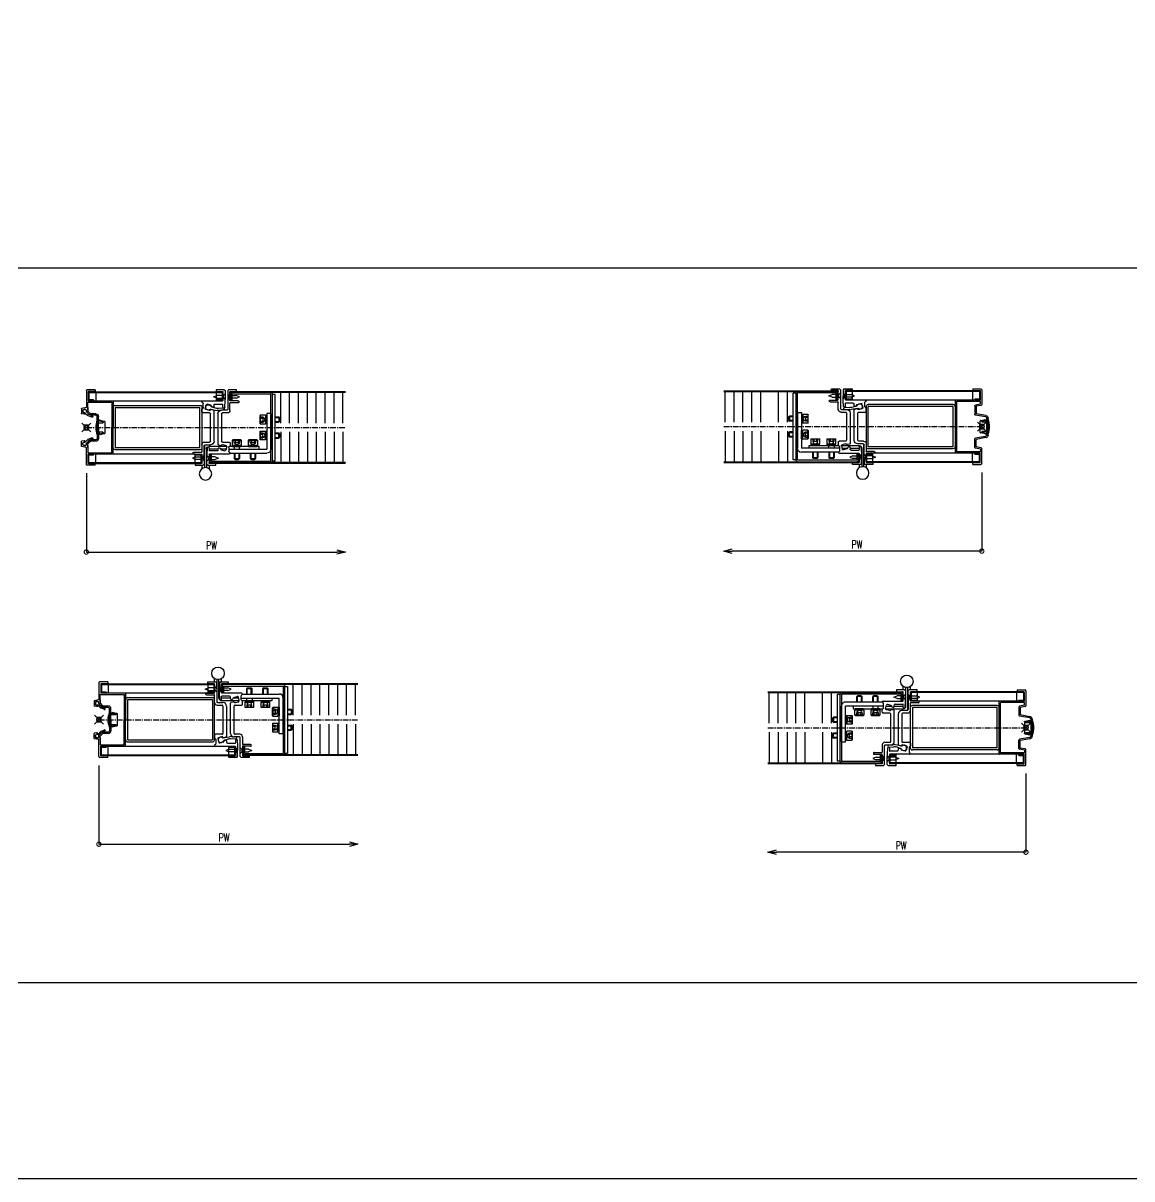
# Model space of a CAD drawing. Extents: x -275225 to 47266, y -41063 to 95295.
# Drawn here: x -224871 to -223624, y -28099 to -26800 of the extents above; entities that cross this region are included whole.
import ezdxf

# ---------------------------------------------------------------- set-up
doc = ezdxf.new("R2010")
doc.units = 0
doc.header["$LTSCALE"] = 0.2
doc.header["$PDMODE"] = 99
doc.header["$PDSIZE"] = 5
doc.linetypes.add('CENTER', pattern=[50.8, 31.75, -6.35, 6.35, -6.35])
for name, color, linetype in [('_P18_製品', 4, 'Continuous'), ('_P18_製品寸法', 9, 'Continuous'), ('_基準', 1, 'CENTER'), ('_製品寸法', 9, 'Continuous'), ('樹脂', 6, 'Continuous')]:
    doc.layers.add(name, color=color, linetype=linetype)
doc.layers.add('_ポイント', color=1, linetype='Continuous', plot=False)
doc.styles.add('OKAMURA', font='SIMPLEX.shx', dxfattribs={"width": 0.7, "bigfont": 'BIGFONT.shx'})
doc.dimstyles.new('OKAMURA-003', dxfattribs={"dimscale": 3, "dimtxt": 3, "dimasz": 1, "dimexe": 0, "dimexo": 3, "dimgap": 1, "dimtad": 1, "dimdec": 3, "dimdsep": 46, "dimtxsty": 'OKAMURA', "dimblk1": 'DOT', "dimblk2": 'DOT', "dimsah": 1, "dimcen": 0, "dimclrd": 9, "dimclre": 9, "dimclrt": 3, "dimadec": 0, "dimazin": 0, "dimtfac": 1, "dimtdec": 3, "dimtix": 1, "dimtmove": 2, "dimatfit": 3, "dimldrblk": 'NONE', "dimfxl": 0, "dimtolj": 1, "dimarcsym": 0})

# ---------------------------------------------------------------- blocks, each defined once
blk = doc.blocks.new('_DotSmall')
at = {"color": 0, "linetype": 'ByBlock', "const_width": 0.5}
blk.add_lwpolyline([(-0.0625, 0, 1), (0.0625, 0, 1)], format="xyb", close=True, dxfattribs=at)
blk = doc.blocks.new('_Open30')
at = {"color": 0, "linetype": 'ByBlock', "lineweight": -2}
for p, q in [((-1, 0.27), (0, 0)), ((0, 0), (-1, -0.27)), ((0, 0), (-1, 0))]:
    blk.add_line(p, q, dxfattribs=at)
blk = doc.blocks.new('*D284')
at = {"layer": '_製品寸法', "color": 9, "lineweight": -2, "transparency": 16777216}
for p, q in [((0, -51.5), (0, -140)), ((0, -140), (281.7, -140))]:
    blk.add_line(p, q, dxfattribs=at)
at = {"layer": 'Defpoints', "color": 0, "transparency": 16777216}
for p in [(0, -42.5), (291.3, -40.3), (291.3, -140)]:
    blk.add_point(p, dxfattribs=at)
at = {"layer": '_製品寸法', "color": 9, "lineweight": -2, "transparency": 16777216, "xscale": 9.600000000000001, "yscale": 9.600000000000001, "zscale": 9.600000000000001, "rotation": 180}
blk.add_blockref('_DotSmall', (0, -140), dxfattribs=at)
at = {"layer": '_製品寸法', "color": 9, "lineweight": -2, "transparency": 16777216, "xscale": 9.600000000000001, "yscale": 9.600000000000001, "zscale": 9.600000000000001}
blk.add_blockref('_Open30', (291.3, -140), dxfattribs=at)
at = {"layer": '_製品寸法', "color": 3, "transparency": 16777216, "insert": (140.8, -132.5), "char_height": 9, "attachment_point": 5, "style": 'OKAMURA'}
blk.add_mtext('\\A1;PW', dxfattribs=at)
blk = doc.blocks.new('_None')
blk = doc.blocks.new('樹脂')
at = {"layer": '_P18_製品', "color": 0, "linetype": 'ByBlock'}
for p, q in [((-8.7, -6.5), (-8.7, 6.5)), ((-8.2, 7), (-7, 7)), ((-7, 7), (-3.2, 8.1)), ((-7, 6.3), (-3.2, 7.4)), ((-7, 6.3), (-7, 7)), ((-7, 5.9), (-7, 6.3)), ((-6.5, 5.4), (0, 5.4)), ((-3.2, 8.1), (-3.2, 7.6)), ((-3.2, 7.6), (-2.4, 7.6)), ((-3.2, 7.6), (-3.2, 6.9)), ((-3.2, 6.9), (-2.4, 6.9)), ((-2.4, 7.6), (-2.4, 7.1)), ((-2.4, 7.1), (-0.5, 7.1)), ((-2.4, 6.4), (-2.4, 7.1)), ((-2.4, 6.4), (-0.5, 6.4)), ((-0.5, 7.1), (-0.5, 5.4)), ((0, -8.3), (0, 8.3)), ((-7, -7), (-8.2, -7)), ((-7, -5.9), (-7, -6.3)), ((-7, -6.3), (-7, -7)), ((-3.2, -7.4), (-7, -6.3)), ((-3.2, -8.1), (-7, -7)), ((0, -5.4), (-6.5, -5.4)), ((-3.2, -7.4), (-1.6, -7.4)), ((-3.2, -8.1), (-1.6, -8.1)), ((-1.6, -7.6), (-1.6, -6.9)), ((-1.6, -6.9), (-0.8, -6.9)), ((-1.6, -7.6), (-0.8, -7.6)), ((-1.6, -8.1), (-1.6, -7.6)), ((-0.8, -7.1), (-0.8, -6.4)), ((-0.8, -6.4), (-0.5, -6.4)), ((-0.8, -7.1), (-0.5, -7.1)), ((-0.8, -7.6), (-0.8, -7.1)), ((-0.5, -7.1), (-0.5, -5.4))]:
    blk.add_line(p, q, dxfattribs=at)
for centre, radius, start, end in [((-8.2, 6.5), 0.5, 90, 180), ((-6.5, 5.9), 0.5, 180, 270), ((-21, 0), 22.6, 338.3053, 21.6947), ((-8.2, -6.5), 0.5, 180, 270), ((-6.5, -5.9), 0.5, 90, 180)]:
    blk.add_arc(centre, radius, start, end, dxfattribs=at)
blk = doc.blocks.new('SS_BASE_WSE_END')
at = {"layer": '_P18_製品'}
for p, q in [((-291.3, 40.3), (-162.3, 40.3)), ((-291.3, 39.5), (-162.3, 39.5)), ((-169, 40.5), (-169, 42.5)), ((-169, 42.5), (-160, 42.5)), ((-161.8, 40.5), (-169, 40.5)), ((-162.3, 30.2), (-162.3, 39.5)), ((-161.5, 30.2), (-161.5, 40.2)), ((-161.5, 30.2), (-161.5, 39.5)), ((-159, 41.5), (-160, 42.5)), ((-159, 41.5), (-159, 34.8)), ((-155, 42.5), (-156, 41.5)), ((-156, 41.5), (-156, 34.8)), ((-155, 42.5), (-146, 42.5)), ((-153.5, 30.2), (-153.5, 40.2)), ((-153.5, 39.5), (-153.5, 31.1)), ((-146, 40.5), (-153.2, 40.5)), ((-2.8, 40.3), (-152.7, 40.3)), ((-2.8, 39.5), (-152.7, 39.5)), ((-152.7, 39.5), (-152.7, 31.1)), ((-146, 42.5), (-146, 40.5)), ((-146, 39.5), (-146, 29.9)), ((-10.5, 39.5), (-10.5, 29.9)), ((-10, 42.5), (-10, 40.5)), ((-10, 42.5), (-1, 42.5)), ((-10, 40.5), (-2, 40.5)), ((-2.8, 39.5), (-2.8, 31.1)), ((-2, 40.5), (-2, 29.9)), ((0, 41.5), (0, 22.4)), ((-212.2, -37.5), (-212.2, 37.5)), ((-209, 37.5), (-212.2, 37.5)), ((-209, 37.9), (-209, -37.9)), ((-207.4, -37.9), (-207.4, 37.9)), ((-163.9, 37.9), (-207.4, 37.9)), ((-170.6, 29.9), (-161.8, 29.9)), ((-170.6, 27.9), (-161.8, 27.9)), ((-163.9, 29.9), (-163.9, 37.9)), ((-162.3, 29.9), (-162.3, 37.9)), ((-162.3, 30.2), (-161.5, 30.2)), ((-161.5, 19.4), (-161.5, 27.6)), ((-159, 34.8), (-159.3, 34.5)), ((-159, 34.2), (-159.3, 34.5)), ((-159, 37.5), (-159, 31.5)), ((-159, 34.2), (-159, 20.4)), ((-156, 37.5), (-156, 31.5)), ((-156, 34.8), (-155.7, 34.5)), ((-156, 34.2), (-155.7, 34.5)), ((-156, 29.9), (-156, 34.2)), ((-155.6, 22.8), (-156, 29.9)), ((-153.6, 22.9), (-153.6, 26.1)), ((-144.6, 26.4), (-153.3, 26.4)), ((-131.1, 29.9), (-153.2, 29.9)), ((-152.7, 31.1), (-146.5, 31.1)), ((-146.5, 30.2), (-152.7, 30.2)), ((-146.5, 31.1), (-146.5, 30.2)), ((-2, 29.9), (-146, 29.9)), ((-140, 25), (-136, 26.1)), ((-131.5, 22.4), (-131.5, 26.9)), ((-30.1, 29.9), (-30.1, 0)), ((-28.6, 28.4), (-28.6, 0)), ((-1.5, 28.4), (-28.6, 28.4)), ((-8, 31.1), (-2.8, 31.1)), ((-8, 31.1), (-8, 30.3)), ((-8, 30.3), (-2.8, 30.3)), ((-1.5, 20.4), (-1.5, 28.4)), ((-207.4, -23.9), (-207.4, 16.1)), ((-207.4, 15.9), (-207.4, -24.4)), ((-207.4, 15.9), (-202.8, 15.9)), ((-202.8, 15.9), (-202.8, -24.4)), ((-158.5, 16.4), (-153.1, 16.4)), ((-158, 19.4), (-152.1, 19.4)), ((-154.4, 19.8), (-149.4, 19.1)), ((-154.2, 21.8), (-148.5, 21.4)), ((-152.1, 15.4), (-152.1, -15.4)), ((-148, 15.4), (-148, 0.3)), ((-139.9, 20.5), (-147, 19.1)), ((-141, 23.2), (-146, 21.6)), ((-143.6, 23.8), (-143.6, 25.4)), ((-143.6, 0.3), (-143.6, 18.6)), ((-142.8, 19.6), (-140.6, 20.2)), ((-142.3, 22.9), (-141.3, 23.1)), ((-139.9, 24), (-140.2, 23.7)), ((-139.5, -15.4), (-139.5, 15.4)), ((-138.5, 16.4), (-131, 16.4)), ((-138.3, 19.2), (-134.4, 20.3)), ((-133.7, 21.5), (-134.8, 25.4)), ((-130.5, 21.3), (-131, 21.5)), ((-130, 22.7), (-130, -22.7)), ((-130, 17.4), (-130, 20.4)), ((-32.5, 24.9), (-127.7, 24.9)), ((-127.7, -22.6), (-127.7, 22.6)), ((-32.5, 22.6), (-127.7, 22.6)), ((-32.5, 22.6), (-32.5, -22.6)), ((-10.6, 15.4), (-5.2, 15.4)), ((-10.6, 13.9), (-5.2, 13.9)), ((-6.8, 12.6), (-3, 14.7)), ((-6.3, 11.6), (-2.2, 13.3)), ((-1.5, 18.5), (-4.2, 15.8)), ((0, 17.8), (-3.1, 14.8)), ((-0.1, 17.7), (-2.3, 15.3)), ((-1.5, 22.4), (-1.5, 18.5)), ((1.3, 16.3), (-1.3, 13.9)), ((0, 22.4), (5.3, 21.4)), ((0, 19), (0, 17.8)), ((1.8, 20.5), (2.8, 20.4)), ((1.8, 16.4), (2.5, 16.4)), ((1.8, 14.9), (2.5, 14.9)), ((2.5, 14.9), (5.3, 15.3)), ((4, 18.9), (4, 17.9)), ((5.5, 21.1), (5.5, 15.6)), ((-148, 0.3), (-148.3, 0)), ((-143.6, 0.3), (-143.3, 0)), ((-30.1, -29.9), (-30.1, 0)), ((-28.6, -28.4), (-28.6, 0)), ((-13.6, 0), (-13.6, 12.4)), ((-13.6, 0), (-13.6, -12.4)), ((-12.1, 0), (-12.1, 12.4)), ((-12.1, 0), (-12.1, -12.4)), ((-148, -0.3), (-148.3, 0)), ((-148, -0.3), (-148, -18.6)), ((-143.6, -0.3), (-143.3, 0)), ((-143.6, -15.4), (-143.6, -0.3)), ((-6.8, -12.6), (-3, -14.7)), ((-6.3, -11.6), (-2.2, -13.3)), ((-160.1, -24.4), (-202.8, -24.4)), ((-194.3, -21.4), (-160.9, -21.4)), ((-194.3, -24.4), (-194.3, -21.4)), ((-160.1, -24.4), (-194.3, -24.4)), ((-161.6, -17.4), (-161.6, -20.4)), ((-161.1, -21.3), (-160.7, -21.5)), ((-153.1, -16.4), (-160.6, -16.4)), ((-160.1, -22.4), (-160.1, -26.9)), ((-157.9, -21.4), (-138, -21.4)), ((-157.9, -21.5), (-156.9, -25.4)), ((-153.3, -19.2), (-157.2, -20.3)), ((-157.1, -24.4), (-151, -24.4)), ((-151.6, -25), (-155.6, -26.1)), ((-148.7, -19.6), (-151, -20.2)), ((-149.3, -22.9), (-150.4, -23.1)), ((-148, -23.8), (-148, -25.4)), ((-148, -24.4), (-138, -24.4)), ((-133.5, -19.4), (-139.5, -19.4)), ((-133, -16.4), (-138.5, -16.4)), ((-138, -22.9), (-138, -26.1)), ((-136, -22.8), (-135.5, -29.9)), ((-135, -24.4), (-135, -45.1)), ((-133, -19.5), (-133, -45.1)), ((-132.5, -34.2), (-132.5, -20.4)), ((-130, -19.4), (-130, -27.6)), ((-32.5, -22.6), (-127.7, -22.6)), ((-32.5, -24.9), (-127.7, -24.9)), ((-10.6, -13.9), (-5.2, -13.9)), ((-10.6, -15.4), (-5.2, -15.4)), ((-1.5, -18.5), (-4.2, -15.8)), ((0, -17.8), (-3.1, -14.8)), ((-2.3, -15.3), (-0.1, -17.7)), ((-1.5, -22.4), (-1.5, -18.5)), ((-1.5, -20.4), (-1.5, -28.4)), ((1.3, -16.3), (-1.3, -13.9)), ((0, -19), (0, -17.8)), ((0, -22.4), (5.3, -21.4)), ((0, -41.5), (0, -22.4)), ((1.8, -14.9), (2.5, -14.9)), ((1.8, -16.4), (2.5, -16.4)), ((1.8, -20.5), (2.8, -20.4)), ((2.6, -14.9), (5.3, -15.3)), ((4, -18.9), (4, -17.9)), ((5.5, -21.1), (5.5, -15.6)), ((-209, -37.5), (-212.2, -37.5)), ((-140.4, -37.9), (-207.4, -37.9)), ((-161.6, -28.9), (-202.9, -28.9)), ((-160.5, -29.9), (-138.3, -29.9)), ((-147, -26.4), (-138.3, -26.4)), ((-140.4, -29.9), (-140.4, -37.9)), ((-138.8, -29.9), (-138.8, -37.9)), ((-138.8, -39.5), (-138.8, -30.3)), ((-138.8, -30.3), (-138, -30.3)), ((-138, -30.3), (-138, -39.5)), ((-138, -30.3), (-138, -40.2)), ((-135.5, -34.2), (-135.8, -34.5)), ((-135.5, -34.8), (-135.8, -34.5)), ((-135.5, -29.9), (-135.5, -34.2)), ((-135.5, -37.5), (-135.5, -31.5)), ((-135.5, -41.5), (-135.5, -34.8)), ((-132.5, -37.5), (-132.5, -31.5)), ((-132.5, -34.2), (-132.2, -34.5)), ((-132.5, -34.8), (-132.2, -34.5)), ((-132.5, -34.8), (-132.5, -41.5)), ((-130, -30.3), (-130, -40.2)), ((-130, -39.5), (-130, -31.1)), ((-120.9, -27.9), (-129.7, -27.9)), ((-120.9, -29.9), (-129.7, -29.9)), ((-123, -30.3), (-129.2, -30.3)), ((-129.2, -31.1), (-123, -31.1)), ((-129.2, -39.5), (-129.2, -31.1)), ((-123, -31.1), (-123, -30.3)), ((-122.5, -29.9), (-2, -29.9)), ((-122.5, -39.5), (-122.5, -29.9)), ((-1.5, -28.4), (-28.6, -28.4)), ((-10.5, -39.5), (-10.5, -29.9)), ((-8, -31.1), (-8, -30.3)), ((-8, -30.3), (-2.8, -30.3)), ((-8, -31.1), (-2.8, -31.1)), ((-2.8, -39.5), (-2.8, -31.1)), ((-2, -40.5), (-2, -29.9)), ((-291.3, -39.5), (-138.8, -39.5)), ((-291.3, -40.3), (-138.8, -40.3)), ((-145.5, -42.5), (-145.5, -40.5)), ((-145.5, -40.5), (-138.3, -40.5)), ((-136.5, -42.5), (-145.5, -42.5)), ((-138, -42.5), (-138, -46.3)), ((-136.5, -42.5), (-135.5, -41.5)), ((-132.5, -41.5), (-131.5, -42.5)), ((-122.5, -42.5), (-131.5, -42.5)), ((-130, -42.5), (-130, -46.3)), ((-129.7, -40.5), (-122.5, -40.5)), ((-2.8, -39.5), (-129.2, -39.5)), ((-2.8, -40.3), (-129.2, -40.3)), ((-122.5, -40.5), (-122.5, -42.5)), ((-10, -42.5), (-10, -40.5)), ((-10, -40.5), (-2, -40.5)), ((-10, -42.5), (-1, -42.5))]:
    blk.add_line(p, q, dxfattribs=at)
at = {"layer": '_P18_製品', "color": 6}
for p, q in [((-288.6, 5), (-288.6, 39.5)), ((-278.6, 5), (-278.6, 39.5)), ((-268.6, 5), (-268.6, 39.5)), ((-258.6, 5), (-258.6, 39.5)), ((-248.6, 5), (-248.6, 39.5)), ((-238.6, 5), (-238.6, 39.5)), ((-228.6, 5), (-228.6, 39.5)), ((-218.6, 5), (-218.6, 39.5)), ((-172.1, 34.5), (-168.4, 36)), ((-168.4, 33), (-172.1, 34.5)), ((-160.8, 36), (-168.4, 36)), ((-168.4, 33), (-160.8, 33)), ((-159, 37.5), (-160.8, 36)), ((-160.8, 33), (-160.8, 36)), ((-159, 31.5), (-160.8, 33)), ((-156, 37.5), (-154.2, 36)), ((-156, 31.5), (-154.2, 33)), ((-154.2, 36), (-146.6, 36)), ((-154.2, 33), (-154.2, 36)), ((-146.6, 33), (-154.2, 33)), ((-142.9, 34.5), (-146.6, 36)), ((-146.6, 33), (-142.9, 34.5)), ((-202.8, 13.6), (-201.3, 13.6)), ((-202.8, 13.6), (-202.8, 4.3)), ((-201.3, 13.9), (-201.3, 4)), ((-201.3, 13.9), (-195.6, 13.9)), ((-195.6, 13.9), (-195.6, 4)), ((-195.6, 13.9), (-195.3, 13.4)), ((-195.3, 4.5), (-195.3, 13.4)), ((-217.4, 10.9), (-216.4, 11.9)), ((-217.4, 10.9), (-217.4, 7)), ((-217.4, 7), (-216.4, 6)), ((-212.2, 11.1), (-217.2, 11.1)), ((-212.2, 6.8), (-217.2, 6.8)), ((-216.4, 11.9), (-216.4, 6)), ((-212.2, 11.9), (-216.4, 11.9)), ((-212.2, 6), (-216.4, 6)), ((-201.3, 9.2), (-202.8, 8.8)), ((-201.3, 8.8), (-202.8, 8.4)), ((-202.8, 4.3), (-201.3, 4.3)), ((-195.6, 4), (-201.3, 4)), ((-199.6, 11.4), (-201, 8.8)), ((-199.6, 6.5), (-201, 8.8)), ((-199.6, 11.4), (-198.3, 11.4)), ((-198.3, 6.5), (-199.6, 6.5)), ((-198.3, 11.8), (-198.3, 6.1)), ((-198.3, 11.8), (-195.3, 11.8)), ((-195.3, 10.4), (-198.3, 10.4)), ((-195.3, 7.3), (-198.3, 7.3)), ((-195.3, 6.1), (-198.3, 6.1)), ((-195.6, 4), (-195.3, 4.5)), ((-288.6, -5), (-288.6, -39.5)), ((-278.6, -5), (-278.6, -39.5)), ((-268.6, -5), (-268.6, -39.5)), ((-258.6, -5), (-258.6, -39.5)), ((-248.6, -5), (-248.6, -39.5)), ((-238.6, -5), (-238.6, -39.5)), ((-228.6, -5), (-228.6, -39.5)), ((-218.6, -5), (-218.6, -39.5)), ((-217.4, -7), (-216.4, -6)), ((-217.4, -10.9), (-217.4, -7)), ((-217.4, -10.9), (-216.4, -11.9)), ((-212.2, -6.8), (-217.2, -6.8)), ((-212.2, -11.1), (-217.2, -11.1)), ((-216.4, -11.9), (-216.4, -6)), ((-212.2, -6), (-216.4, -6)), ((-212.2, -11.9), (-216.4, -11.9)), ((-202.8, -13.6), (-202.8, -4.3)), ((-202.8, -4.3), (-201.3, -4.3)), ((-201.3, -8.8), (-202.8, -8.4)), ((-201.3, -9.3), (-202.8, -8.8)), ((-201.3, -13.9), (-201.3, -4)), ((-195.6, -4), (-201.3, -4)), ((-199.6, -6.5), (-201, -8.8)), ((-199.6, -11.4), (-201, -8.8)), ((-198.3, -6.5), (-199.6, -6.5)), ((-199.6, -11.4), (-198.3, -11.4)), ((-198.3, -11.8), (-198.3, -6.1)), ((-195.3, -6.1), (-198.3, -6.1)), ((-195.3, -7.5), (-198.3, -7.5)), ((-195.3, -10.4), (-198.3, -10.4)), ((-198.3, -11.8), (-195.3, -11.8)), ((-195.6, -13.9), (-195.6, -4)), ((-195.6, -4), (-195.3, -4.5)), ((-195.3, -4.5), (-195.3, -13.4)), ((-202.8, -13.6), (-201.3, -13.6)), ((-201.3, -13.9), (-195.6, -13.9)), ((-195.6, -13.9), (-195.3, -13.4)), ((-192.3, -14.2), (-191.8, -13.9)), ((-182.2, -14.2), (-192.3, -14.2)), ((-192.3, -14.2), (-192.3, -19.9)), ((-182.2, -19.9), (-192.3, -19.9)), ((-192, -21.4), (-192, -19.9)), ((-182.5, -21.4), (-192, -21.4)), ((-191.8, -13.9), (-182.7, -13.9)), ((-190.2, -13.9), (-190.2, -16.9)), ((-184.3, -16.9), (-190.2, -16.9)), ((-189.8, -16.9), (-189.8, -18.1)), ((-189.8, -18.1), (-187.3, -19.6)), ((-188.8, -13.9), (-188.8, -16.9)), ((-187.3, -19.9), (-187.7, -21.4)), ((-184.8, -18.1), (-187.3, -19.6)), ((-186.9, -19.9), (-187.3, -21.4)), ((-185.8, -13.9), (-185.8, -16.9)), ((-184.8, -18.1), (-184.8, -16.9)), ((-184.3, -16.9), (-184.3, -13.9)), ((-182.2, -14.2), (-182.7, -13.9)), ((-182.5, -21.4), (-182.5, -19.9)), ((-182.2, -19.9), (-182.2, -14.2)), ((-174.2, -14.2), (-173.7, -13.9)), ((-164.2, -14.2), (-174.2, -14.2)), ((-174.2, -14.2), (-174.2, -19.9)), ((-164.2, -19.9), (-174.2, -19.9)), ((-174, -21.4), (-174, -19.9)), ((-164.4, -21.4), (-174, -21.4)), ((-173.7, -13.9), (-164.7, -13.9)), ((-172.2, -24.4), (-172.2, -21.4)), ((-172.1, -13.9), (-172.1, -16.9)), ((-166.2, -16.9), (-172.1, -16.9)), ((-171.7, -16.9), (-171.7, -18.1)), ((-171.7, -18.1), (-169.2, -19.6)), ((-170.7, -13.9), (-170.7, -16.9)), ((-169.2, -19.9), (-169.6, -21.4)), ((-166.7, -18.1), (-169.2, -19.6)), ((-168.8, -19.9), (-169.2, -21.4)), ((-167.7, -13.9), (-167.7, -16.9)), ((-166.7, -18.1), (-166.7, -16.9)), ((-166.2, -16.9), (-166.2, -13.9)), ((-166.2, -21.4), (-166.2, -24.4)), ((-164.2, -14.2), (-164.7, -13.9)), ((-164.4, -21.4), (-164.4, -19.9)), ((-164.2, -19.9), (-164.2, -14.2)), ((-190.3, -28.9), (-190.3, -35)), ((-184.3, -35), (-190.3, -35)), ((-189.3, -36), (-190.3, -35)), ((-189.5, -28.9), (-189.5, -35.7)), ((-185.3, -36), (-189.3, -36)), ((-185.3, -36), (-184.3, -35)), ((-185, -28.9), (-185, -35.7)), ((-184.3, -28.9), (-184.3, -35)), ((-172.2, -28.9), (-172.2, -35)), ((-171.2, -36), (-172.2, -35)), ((-166.2, -35), (-172.2, -35)), ((-171.4, -28.9), (-171.4, -35.7)), ((-167.2, -36), (-171.2, -36)), ((-167.2, -36), (-166.2, -35)), ((-166.9, -28.9), (-166.9, -35.7)), ((-166.2, -28.9), (-166.2, -35)), ((-144.9, -33), (-148.6, -34.5)), ((-148.6, -34.5), (-144.9, -36)), ((-144.9, -33), (-137.3, -33)), ((-137.3, -36), (-144.9, -36)), ((-135.5, -31.5), (-137.3, -33)), ((-137.3, -33), (-137.3, -36)), ((-135.5, -37.5), (-137.3, -36)), ((-132.5, -31.5), (-130.7, -33)), ((-132.5, -37.5), (-130.7, -36)), ((-123.1, -33), (-130.7, -33)), ((-130.7, -33), (-130.7, -36)), ((-130.7, -36), (-123.1, -36)), ((-123.1, -33), (-119.4, -34.5)), ((-119.4, -34.5), (-123.1, -36))]:
    blk.add_line(p, q, dxfattribs=at)
at = {"layer": '_P18_製品'}
blk.add_circle((-134, -52.1), 7, dxfattribs=at)
for centre, radius, start, end in [((-207.4, 37.9), 1.61, 90, 180), ((-163.9, 37.9), 1.61, 0, 90), ((-162.3, 39.5), 0.804, 359.9907, 89.9913), ((-161.8, 40.2), 0.292, 0.3223, 91.7891), ((-153.2, 40.2), 0.292, 88.2167, 179.6837), ((-152.7, 39.5), 0.804, 90, 180), ((-2.8, 39.5), 0.8, 0, 90), ((-1, 41.5), 1, 0, 90), ((-170.6, 28.9), 1, 90, 180), ((-170.6, 28.9), 1, 180, 270), ((-161.8, 30.2), 0.301, 270, 0), ((-161.8, 27.6), 0.301, 0, 90), ((-153.3, 26.1), 0.301, 90, 180), ((-152.7, 31.1), 0.804, 180, 270), ((-153.2, 30.2), 0.301, 180.0058, 270.0058), ((-144.6, 25.4), 1, 0, 90), ((-135.7, 25.1), 1.01, 15.0059, 105.0003), ((-130.3, 27.1), 1.21, 133.3722, 185.8124), ((-131.1, 28.9), 1, 0, 90), ((-131.1, 28.9), 1, 270, 0), ((-2.8, 31.1), 0.8, 270, 0), ((-158.5, 19.4), 3.01, 180, 270), ((-158, 20.4), 1, 180, 270), ((-154.6, 22.9), 1.01, 183.9535, 359.9531), ((-154.3, 20.8), 1, 84.0028, 263.9984), ((-153.1, 15.4), 1, 0, 90), ((-152.1, 15.3), 4.09, 0.9302, 90.1568), ((-148.4, 26.5), 7.5, 262.2547, 280.6473), ((-148, 27.6), 6.3, 265.778, 287.9679), ((-142.6, 23.9), 1.06, 182.6954, 284.934), ((-142.6, 18.6), 1.06, 103.8502, 176.7033), ((-141.7, 24.1), 1.01, 285.0057, 0.5317), ((-141.7, 25.2), 2.11, 287.0018, 314.2191), ((-139.6, 24.1), 1.01, 105.0092, 180.5338), ((-140.4, 19.2), 1, 29.4935, 105.0137), ((-137.2, 22.7), 3.01, 231.4072, 154.5906), ((-139.7, 19.5), 1, 51.4112, 101.3543), ((-138.6, 20.2), 1.01, 209.4607, 284.9891), ((-138.5, 15.4), 1, 90, 180), ((-134.7, 21.3), 1.01, 285.0109, 15.006), ((-130.5, 22.4), 1, 180, 241.938), ((-131, 17.4), 1, 270, 0), ((-131, 20.4), 1, 0, 61.9182), ((-127.7, 22.6), 2.31, 90, 180), ((-32.5, 22.6), 2.31, 0, 90), ((-10.6, 12.4), 3.01, 90, 180), ((-10.6, 12.4), 1.51, 90, 180), ((-5.2, 16.9), 1.51, 270, 314.9997), ((-5.2, 16.9), 3.01, 270, 314.9998), ((-4.3, 17.2), 2.81, 298.667, 317.6674), ((-3.6, 16.5), 3.51, 293.3328, 312.3329), ((-0.5, 18), 0.502, 316.8068, 8.3704), ((1.5, 19), 1.51, 80.0003, 180), ((2, 18.4), 2.01, 261.6289, 188.3706), ((1.8, 15.6), 0.754, 90, 270), ((1.6, 15.9), 0.502, 81.6307, 133.1925), ((2.5, 17.9), 1.51, 270, 0), ((2.5, 18.9), 1.51, 0, 80.0003), ((5.2, 21.1), 0.301, 0, 79.9998), ((5.2, 15.6), 0.301, 280.0002, 0), ((-6.6, 12.1), 0.603, 115.9993, 296.0006), ((-10.6, -12.4), 3.01, 180, 270), ((-10.6, -12.4), 1.51, 180, 270), ((-6.6, -12.1), 0.603, 64.0009, 244.0022), ((-202.8, -24.4), 4.52, 180, 270), ((-160.6, -17.4), 1, 90, 180), ((-160.6, -20.4), 1, 180, 241.922), ((-161.1, -22.4), 1, 0, 61.9342), ((-156.9, -21.3), 1.01, 105.0068, 195.0065), ((-155.9, -25.1), 1.01, 195.0102, 285.0074), ((-153, -20.2), 1.01, 29.4578, 104.982), ((-153.1, -15.4), 1, 270, 0), ((-151.3, -19.2), 1, 209.4881, 285.0102), ((-152, -24.1), 1.01, 285.0111, 0.5345), ((-150, -24.1), 1.01, 105.0076, 180.5313), ((-149.1, -23.9), 1.07, 3.3288, 104.9151), ((-149, -18.6), 1.01, 285.0094, 0.0089), ((-147, -25.4), 1, 180, 270), ((-139.5, -15.3), 4.07, 180.7501, 270.1269), ((-138.5, -15.4), 1, 180, 270), ((-138, -24.4), 3.01, 0, 90), ((-137, -22.9), 1.01, 3.9549, 179.9548), ((-133.5, -20.4), 1, 0, 90), ((-133, -19.4), 3.01, 0, 90), ((-127.7, -22.6), 2.31, 180, 270), ((-32.5, -22.6), 2.31, 270, 0), ((-5.2, -16.9), 3.01, 45.0002, 90), ((-5.2, -16.9), 1.51, 45.0003, 90), ((-4.3, -17.2), 2.81, 42.3328, 61.333), ((-3.6, -16.5), 3.51, 47.6672, 66.6672), ((-0.5, -18), 0.502, 351.6294, 43.1911), ((2, -18.4), 2.01, 171.6294, 98.371), ((1.5, -19), 1.51, 180, 279.9997), ((1.8, -15.6), 0.754, 90, 270), ((1.6, -15.9), 0.502, 226.8075, 278.3693), ((2.5, -17.9), 1.51, 0, 90), ((2.5, -18.9), 1.51, 279.9997, 0), ((5.2, -15.6), 0.301, 0, 79.9998), ((5.2, -21.1), 0.301, 280.0003, 0), ((-207.4, -37.9), 1.61, 180, 270), ((-160.5, -28.9), 1, 90, 180), ((-160.5, -28.9), 1, 180, 270), ((-161.3, -27.1), 1.19, 313.6182, 6.9886), ((-140.4, -37.9), 1.61, 270, 0), ((-138.3, -26.1), 0.301, 270, 0), ((-138.3, -30.3), 0.301, 0, 90), ((-129.7, -27.6), 0.301, 180.0058, 270.0058), ((-129.7, -30.3), 0.301, 90, 180), ((-129.2, -31.1), 0.804, 90, 180), ((-120.9, -28.9), 1, 0, 90), ((-120.9, -28.9), 1, 270, 0), ((-2.8, -31.1), 0.8, 0, 90), ((-138.8, -39.5), 0.804, 270, 0), ((-138.3, -40.2), 0.292, 268.2169, 359.6838), ((-129.2, -39.5), 0.804, 180, 270), ((-129.7, -40.2), 0.292, 180.3222, 271.789), ((-2.8, -39.5), 0.8, 270, 0), ((-1, -41.5), 1, 270, 0)]:
    blk.add_arc(centre, radius, start, end, dxfattribs=at)
at = {"layer": '_ポイント'}
blk.add_point((0, 0), dxfattribs=at)
at = {"layer": '_基準'}
blk.add_line((0, 0), (-291.3, 0), dxfattribs=at)
at = {"layer": '樹脂', "xscale": -1, "rotation": 180}
blk.add_blockref('樹脂', (-12.1, 0), dxfattribs=at)
blk = doc.blocks.new('*D290')
at = {"layer": '_製品寸法', "color": 9, "lineweight": -2, "transparency": 16777216}
for p, q in [((0, -51.5), (0, -140)), ((0, -140), (281.7, -140))]:
    blk.add_line(p, q, dxfattribs=at)
at = {"layer": 'Defpoints', "color": 0, "transparency": 16777216}
for p in [(0, -42.5), (291.3, -40.3), (291.3, -140)]:
    blk.add_point(p, dxfattribs=at)
at = {"layer": '_製品寸法', "color": 9, "lineweight": -2, "transparency": 16777216, "xscale": 9.600000000000001, "yscale": 9.600000000000001, "zscale": 9.600000000000001, "rotation": 180}
blk.add_blockref('_DotSmall', (0, -140), dxfattribs=at)
at = {"layer": '_製品寸法', "color": 9, "lineweight": -2, "transparency": 16777216, "xscale": 9.600000000000001, "yscale": 9.600000000000001, "zscale": 9.600000000000001}
blk.add_blockref('_Open30', (291.3, -140), dxfattribs=at)
at = {"layer": '_製品寸法', "color": 3, "transparency": 16777216, "insert": (140.8, -132.5), "char_height": 9, "attachment_point": 5, "style": 'OKAMURA'}
blk.add_mtext('\\A1;PW', dxfattribs=at)
blk = doc.blocks.new('*D299')
at = {"layer": '_製品寸法', "color": 9, "lineweight": -2, "transparency": 16777216}
for p, q in [((0, -51.5), (0, -140)), ((0, -140), (-280.6, -140))]:
    blk.add_line(p, q, dxfattribs=at)
at = {"layer": 'Defpoints', "color": 0, "transparency": 16777216}
for p in [(-290.2, -40.3), (0, -42.5), (-290.2, -140)]:
    blk.add_point(p, dxfattribs=at)
at = {"layer": '_製品寸法', "color": 9, "lineweight": -2, "transparency": 16777216, "xscale": 9.600000000000001, "yscale": 9.600000000000001, "zscale": 9.600000000000001, "rotation": 180}
blk.add_blockref('_Open30', (-290.2, -140), dxfattribs=at)
at = {"layer": '_製品寸法', "color": 9, "lineweight": -2, "transparency": 16777216, "xscale": 9.600000000000001, "yscale": 9.600000000000001, "zscale": 9.600000000000001}
blk.add_blockref('_DotSmall', (0, -140), dxfattribs=at)
at = {"layer": '_製品寸法', "color": 3, "transparency": 16777216, "insert": (-140.3, -132.5), "char_height": 9, "attachment_point": 5, "style": 'OKAMURA'}
blk.add_mtext('\\A1;PW', dxfattribs=at)
blk = doc.blocks.new('SS_BASE_WSE_START')
at = {"layer": '_P18_製品'}
for p, q in [((0, 41.5), (0, 24.8)), ((10, 42.5), (1, 42.5)), ((2, 40.5), (2, 29.9)), ((10, 40.5), (2, 40.5)), ((2.8, 40.3), (152.7, 40.3)), ((2.8, 39.5), (2.8, 31.1)), ((2.8, 39.5), (152.7, 39.5)), ((10, 42.5), (10, 40.5)), ((10.5, 39.5), (10.5, 29.9)), ((146, 42.5), (146, 40.5)), ((155, 42.5), (146, 42.5)), ((146, 40.5), (153.2, 40.5)), ((146, 39.5), (146, 29.9)), ((152.7, 39.5), (152.7, 31.1)), ((153.5, 30.3), (153.5, 40.2)), ((153.5, 39.5), (153.5, 31.1)), ((155, 42.5), (156, 41.5)), ((156, 41.5), (156, 34.8)), ((159, 41.5), (160, 42.5)), ((159, 41.5), (159, 34.8)), ((169, 42.5), (160, 42.5)), ((161.5, 30.3), (161.5, 40.2)), ((161.5, 30.3), (161.5, 39.5)), ((161.8, 40.5), (169, 40.5)), ((290.2, 40.3), (162.3, 40.3)), ((290.2, 39.5), (162.3, 39.5)), ((162.3, 30.3), (162.3, 39.5)), ((169, 40.5), (169, 42.5)), ((1.5, 28.4), (28.3, 28.4)), ((1.5, 25.3), (1.5, 28.4)), ((2, 29.9), (29.8, 29.9)), ((8, 31.1), (2.8, 31.1)), ((8, 30.3), (2.8, 30.3)), ((8, 31.1), (8, 30.3)), ((10.5, 29.9), (146, 29.9)), ((28.6, 28.1), (28.6, -28.1)), ((30.1, 29.6), (30.1, -29.6)), ((131.1, 29.9), (153.2, 29.9)), ((131.5, 22.4), (131.5, 26.9)), ((140, 25), (136, 26.1)), ((144.6, 26.4), (153.2, 26.4)), ((152.7, 31.1), (146.5, 31.1)), ((146.5, 31.1), (146.5, 30.3)), ((146.5, 30.3), (152.7, 30.3)), ((153.5, 22.9), (153.5, 26.1)), ((155.5, 22.8), (156, 29.9)), ((156, 34.8), (155.7, 34.5)), ((156, 34.2), (155.7, 34.5)), ((156, 37.5), (156, 31.5)), ((156, 29.9), (156, 34.2)), ((159, 37.5), (159, 31.5)), ((159, 34.8), (159.3, 34.5)), ((159, 34.2), (159.3, 34.5)), ((159, 34.2), (159, 20.4)), ((162.3, 30.3), (161.5, 30.3)), ((161.5, 19.4), (161.5, 27.6)), ((170.6, 29.9), (161.8, 29.9)), ((170.6, 27.9), (161.8, 27.9)), ((162.3, 29.9), (162.3, 37.9)), ((163.9, 29.9), (163.9, 37.9)), ((163.9, 37.9), (207.4, 37.9)), ((207.4, -37.9), (207.4, 37.9)), ((209, 37.9), (209, -37.9)), ((209, 37.5), (212.2, 37.5)), ((212.2, -37.5), (212.2, 37.5)), ((-4.5, 12.4), (6.5, 14.4)), ((0.8, 23.9), (6.5, 22.9)), ((1.5, 25.3), (7.2, 24.3)), ((6.5, 22.9), (6.5, 14.4)), ((8, 23.3), (8, 14)), ((32.5, 24.9), (127.7, 24.9)), ((32.5, 22.6), (32.5, -22.6)), ((32.5, 22.6), (127.7, 22.6)), ((127.7, -22.6), (127.7, 22.6)), ((130, 22.7), (130, -22.7)), ((130, 17.4), (130, 20.4)), ((130.5, 21.3), (131, 21.5)), ((138.5, 16.4), (131, 16.4)), ((133.7, 21.5), (134.8, 25.4)), ((138.3, 19.2), (134.4, 20.3)), ((139.5, -15.4), (139.5, 15.4)), ((139.9, 24), (140.2, 23.7)), ((139.9, 20.5), (147.1, 19.1)), ((142.9, 19.6), (140.6, 20.2)), ((141, 23.2), (146, 21.6)), ((142.4, 22.9), (141.3, 23.1)), ((143.6, 23.8), (143.6, 25.4)), ((143.6, 0.3), (143.6, 18.6)), ((148, 15.4), (148, 0.3)), ((154.2, 21.8), (148.5, 21.4)), ((154.4, 19.8), (149.3, 19.1)), ((158, 19.4), (152.1, 19.4)), ((152.1, 15.4), (152.1, -15.4)), ((158.5, 16.4), (153.1, 16.4)), ((202.8, 15.9), (202.8, -24.4)), ((207.4, 15.9), (202.8, 15.9)), ((207.4, -23.9), (207.4, 16.1)), ((207.4, 15.9), (207.4, -24.4)), ((-7, 0.3), (-7, 9.5)), ((-7, 0.3), (-6.7, 0)), ((-6.7, 0), (-7, -0.3)), ((-5.5, -9.5), (-5.5, 9.5)), ((-4.3, 11), (7.2, 13)), ((143.6, 0.3), (143.3, 0)), ((148, 0.3), (148.3, 0)), ((148, -0.3), (148.3, 0)), ((-7, -9.5), (-7, -0.3)), ((-4.5, -12.4), (6.5, -14.4)), ((-4.3, -11), (7.2, -13)), ((143.6, -0.3), (143.3, 0)), ((143.6, -15.4), (143.6, -0.3)), ((148, -0.3), (148, -18.6)), ((0, -41.5), (0, -24.8)), ((0.8, -23.9), (6.5, -22.9)), ((1.5, -25.3), (7.2, -24.3)), ((1.5, -25.3), (1.5, -28.4)), ((6.5, -22.9), (6.5, -14.4)), ((8, -23.3), (8, -14)), ((32.5, -22.6), (127.7, -22.6)), ((32.5, -24.9), (127.7, -24.9)), ((130, -19.4), (130, -27.6)), ((132.5, -34.2), (132.5, -20.4)), ((133, -16.4), (138.5, -16.4)), ((133, -19.5), (133, -45.1)), ((133.5, -19.4), (139.5, -19.4)), ((135, -24.4), (135, -45.1)), ((136, -22.8), (135.5, -29.9)), ((157.9, -21.4), (138, -21.4)), ((138, -22.9), (138, -26.1)), ((148, -24.4), (138, -24.4)), ((148, -23.8), (148, -25.4)), ((148.7, -19.6), (151, -20.2)), ((149.3, -22.9), (150.4, -23.1)), ((157.1, -24.4), (151, -24.4)), ((151.6, -25), (155.6, -26.1)), ((153.1, -16.4), (160.6, -16.4)), ((153.3, -19.2), (157.2, -20.3)), ((157.9, -21.5), (156.9, -25.4)), ((160.1, -22.4), (160.1, -26.9)), ((160.1, -24.4), (202.8, -24.4)), ((160.1, -24.4), (194.3, -24.4)), ((161.1, -21.3), (160.7, -21.5)), ((194.3, -21.4), (160.9, -21.4)), ((161.6, -17.4), (161.6, -20.4)), ((194.3, -24.4), (194.3, -21.4)), ((1.5, -28.4), (28.3, -28.4)), ((2, -40.5), (2, -29.9)), ((2, -29.9), (122.5, -29.9)), ((8, -30.3), (2.8, -30.3)), ((2.8, -39.5), (2.8, -31.1)), ((8, -31.1), (2.8, -31.1)), ((8, -31.1), (8, -30.3)), ((10.5, -39.5), (10.5, -29.9)), ((120.9, -27.9), (129.7, -27.9)), ((120.9, -29.9), (129.7, -29.9)), ((122.5, -39.5), (122.5, -29.9)), ((123, -31.1), (123, -30.3)), ((123, -30.3), (129.2, -30.3)), ((129.2, -31.1), (123, -31.1)), ((129.2, -39.5), (129.2, -31.1)), ((130, -30.3), (130, -40.2)), ((130, -39.5), (130, -31.1)), ((132.5, -34.2), (132.2, -34.5)), ((132.5, -34.8), (132.2, -34.5)), ((132.5, -37.5), (132.5, -31.5)), ((132.5, -34.8), (132.5, -41.5)), ((135.5, -29.9), (135.5, -34.2)), ((135.5, -37.5), (135.5, -31.5)), ((135.5, -34.2), (135.8, -34.5)), ((135.5, -34.8), (135.8, -34.5)), ((135.5, -41.5), (135.5, -34.8)), ((138, -30.3), (138, -40.2)), ((138, -30.3), (138, -39.5)), ((138.8, -30.3), (138, -30.3)), ((147.1, -26.4), (138.3, -26.4)), ((160.5, -29.9), (138.3, -29.9)), ((138.8, -29.9), (138.8, -37.9)), ((138.8, -39.5), (138.8, -30.3)), ((140.4, -29.9), (140.4, -37.9)), ((140.4, -37.9), (207.4, -37.9)), ((161.6, -28.9), (202.9, -28.9)), ((209, -37.5), (212.2, -37.5)), ((10, -42.5), (1, -42.5)), ((10, -40.5), (2, -40.5)), ((2.8, -39.5), (129.2, -39.5)), ((2.8, -40.3), (129.2, -40.3)), ((10, -42.5), (10, -40.5)), ((122.5, -40.5), (122.5, -42.5)), ((129.7, -40.5), (122.5, -40.5)), ((122.5, -42.5), (131.5, -42.5)), ((130, -42.5), (130, -46.3)), ((132.5, -41.5), (131.5, -42.5)), ((136.5, -42.5), (135.5, -41.5)), ((136.5, -42.5), (145.5, -42.5)), ((138, -42.5), (138, -46.3)), ((145.5, -40.5), (138.3, -40.5)), ((290.2, -39.5), (138.8, -39.5)), ((290.2, -40.3), (138.8, -40.3)), ((145.5, -42.5), (145.5, -40.5))]:
    blk.add_line(p, q, dxfattribs=at)
at = {"layer": '_P18_製品', "color": 6}
for p, q in [((218.6, 5), (218.6, 39.5)), ((228.6, 5), (228.6, 39.5)), ((248.6, 5), (248.6, 39.5)), ((258.6, 5), (258.6, 39.5)), ((268.6, 5), (268.6, 39.5)), ((278.6, 5), (278.6, 39.5)), ((288.6, 5), (288.6, 39.5)), ((143.1, 34.5), (146.6, 36)), ((146.6, 33), (143.1, 34.5)), ((154.2, 36), (146.6, 36)), ((146.6, 33), (154.2, 33)), ((156, 37.5), (154.2, 36)), ((154.2, 33), (154.2, 36)), ((156, 31.5), (154.2, 33)), ((159, 37.5), (160.8, 36)), ((159, 31.5), (160.8, 33)), ((160.8, 36), (168.4, 36)), ((160.8, 33), (160.8, 36)), ((168.4, 33), (160.8, 33)), ((172.1, 34.5), (168.4, 36)), ((168.4, 33), (172.1, 34.5)), ((195.6, 13.9), (195.3, 13.4)), ((195.3, 4.5), (195.3, 13.4)), ((195.6, 13.9), (195.6, 4)), ((201.3, 13.9), (195.6, 13.9)), ((201.3, 13.9), (201.3, 4)), ((202.8, 13.6), (201.3, 13.6)), ((202.8, 13.6), (202.8, 4.3)), ((198.3, 11.8), (195.3, 11.8)), ((195.3, 10.4), (198.3, 10.4)), ((195.3, 7.3), (198.3, 7.3)), ((195.3, 6.1), (198.3, 6.1)), ((195.6, 4), (195.3, 4.5)), ((195.6, 4), (201.3, 4)), ((198.3, 11.8), (198.3, 6.1)), ((199.6, 11.4), (198.3, 11.4)), ((198.3, 6.5), (199.6, 6.5)), ((199.6, 11.4), (201, 8.8)), ((199.6, 6.5), (201, 8.8)), ((201.3, 9.2), (202.8, 8.8)), ((201.3, 8.8), (202.8, 8.4)), ((202.8, 4.3), (201.3, 4.3)), ((212.2, 11.9), (216.4, 11.9)), ((212.2, 11.1), (217.2, 11.1)), ((212.2, 6.8), (217.2, 6.8)), ((212.2, 6), (216.4, 6)), ((216.4, 11.9), (216.4, 6)), ((217.4, 10.9), (216.4, 11.9)), ((217.4, 7), (216.4, 6)), ((217.4, 10.9), (217.4, 7)), ((195.6, -4), (195.3, -4.5)), ((195.3, -4.5), (195.3, -13.4)), ((195.3, -6.1), (198.3, -6.1)), ((195.3, -7.5), (198.3, -7.5)), ((195.3, -10.4), (198.3, -10.4)), ((198.3, -11.8), (195.3, -11.8)), ((195.6, -13.9), (195.6, -4)), ((195.6, -4), (201.3, -4)), ((198.3, -11.8), (198.3, -6.1)), ((198.3, -6.5), (199.6, -6.5)), ((199.6, -11.4), (198.3, -11.4)), ((199.6, -6.5), (201, -8.8)), ((199.6, -11.4), (201, -8.8)), ((201.3, -13.9), (201.3, -4)), ((202.8, -4.3), (201.3, -4.3)), ((201.3, -8.8), (202.8, -8.4)), ((201.3, -9.2), (202.8, -8.8)), ((202.8, -13.6), (202.8, -4.3)), ((212.2, -6), (216.4, -6)), ((212.2, -6.8), (217.2, -6.8)), ((212.2, -11.1), (217.2, -11.1)), ((212.2, -11.9), (216.4, -11.9)), ((216.4, -11.9), (216.4, -6)), ((217.4, -7), (216.4, -6)), ((217.4, -10.9), (216.4, -11.9)), ((217.4, -10.9), (217.4, -7)), ((218.6, -5), (218.6, -39.5)), ((228.6, -5), (228.6, -39.5)), ((248.6, -5), (248.6, -39.5)), ((258.6, -5), (258.6, -39.5)), ((268.6, -5), (268.6, -39.5)), ((278.6, -5), (278.6, -39.5)), ((288.6, -5), (288.6, -39.5)), ((164.2, -14.2), (164.7, -13.9)), ((164.2, -19.9), (164.2, -14.2)), ((164.2, -14.2), (174.2, -14.2)), ((164.2, -19.9), (174.2, -19.9)), ((164.4, -21.4), (164.4, -19.9)), ((164.4, -21.4), (174, -21.4)), ((173.7, -13.9), (164.7, -13.9)), ((166.2, -16.9), (166.2, -13.9)), ((166.2, -16.9), (172.1, -16.9)), ((166.2, -21.4), (166.2, -24.4)), ((166.7, -18.1), (166.7, -16.9)), ((166.7, -18.1), (169.2, -19.6)), ((167.7, -13.9), (167.7, -16.9)), ((168.8, -19.9), (169.2, -21.4)), ((171.7, -18.1), (169.2, -19.6)), ((169.2, -19.9), (169.6, -21.4)), ((170.7, -13.9), (170.7, -16.9)), ((171.7, -16.9), (171.7, -18.1)), ((172.1, -13.9), (172.1, -16.9)), ((172.2, -24.4), (172.2, -21.4)), ((174.2, -14.2), (173.7, -13.9)), ((174, -21.4), (174, -19.9)), ((174.2, -14.2), (174.2, -19.9)), ((182.2, -14.2), (182.7, -13.9)), ((182.2, -14.2), (192.3, -14.2)), ((182.2, -19.9), (182.2, -14.2)), ((182.2, -19.9), (192.3, -19.9)), ((182.5, -21.4), (182.5, -19.9)), ((182.5, -21.4), (192, -21.4)), ((191.8, -13.9), (182.7, -13.9)), ((184.3, -16.9), (184.3, -13.9)), ((184.3, -16.9), (190.2, -16.9)), ((184.8, -18.1), (184.8, -16.9)), ((184.8, -18.1), (187.3, -19.6)), ((185.8, -13.9), (185.8, -16.9)), ((186.9, -19.9), (187.3, -21.4)), ((189.8, -18.1), (187.3, -19.6)), ((187.3, -19.9), (187.7, -21.4)), ((188.8, -13.9), (188.8, -16.9)), ((189.8, -16.9), (189.8, -18.1)), ((190.2, -13.9), (190.2, -16.9)), ((192.3, -14.2), (191.8, -13.9)), ((192, -21.4), (192, -19.9)), ((192.3, -14.2), (192.3, -19.9)), ((195.6, -13.9), (195.3, -13.4)), ((201.3, -13.9), (195.6, -13.9)), ((202.8, -13.6), (201.3, -13.6)), ((123.1, -33), (119.4, -34.5)), ((119.4, -34.5), (123.1, -36)), ((123.1, -33), (130.7, -33)), ((130.7, -36), (123.1, -36)), ((132.5, -31.5), (130.7, -33)), ((130.7, -33), (130.7, -36)), ((132.5, -37.5), (130.7, -36)), ((135.5, -31.5), (137.3, -33)), ((135.5, -37.5), (137.3, -36)), ((144.9, -33), (137.3, -33)), ((137.3, -33), (137.3, -36)), ((137.3, -36), (144.9, -36)), ((144.9, -33), (148.6, -34.5)), ((148.6, -34.5), (144.9, -36)), ((166.2, -28.9), (166.2, -35)), ((167.2, -36), (166.2, -35)), ((166.2, -35), (172.2, -35)), ((166.9, -28.9), (166.9, -35.7)), ((167.2, -36), (171.2, -36)), ((171.2, -36), (172.2, -35)), ((171.4, -28.9), (171.4, -35.7)), ((172.2, -28.9), (172.2, -35)), ((184.3, -28.9), (184.3, -35)), ((184.3, -35), (190.3, -35)), ((185.3, -36), (184.3, -35)), ((185, -28.9), (185, -35.7)), ((185.3, -36), (189.3, -36)), ((189.3, -36), (190.3, -35)), ((189.5, -28.9), (189.5, -35.7)), ((190.3, -28.9), (190.3, -35))]:
    blk.add_line(p, q, dxfattribs=at)
at = {"layer": '_P18_製品'}
blk.add_circle((134, -52.1), 7, dxfattribs=at)
for centre, radius, start, end in [((1, 41.5), 1, 90, 180), ((2.8, 39.5), 0.8, 90, 180), ((152.7, 39.5), 0.804, 0, 90), ((153.2, 40.2), 0.292, 0.3163, 91.7833), ((161.8, 40.2), 0.292, 88.2109, 179.6777), ((162.3, 39.5), 0.804, 90.0087, 180.0093), ((163.9, 37.9), 1.61, 90, 180), ((207.4, 37.9), 1.61, 0, 90), ((2.8, 31.1), 0.8, 180, 270), ((28.3, 28.1), 0.3, 0, 90), ((29.8, 29.6), 0.3, 359.9988, 90), ((131.1, 28.9), 1, 90, 180), ((131.1, 28.9), 1, 180, 270), ((130.6, 27.2), 0.912, 344.3986, 56.4168), ((135.7, 25.1), 1.01, 74.9997, 164.9941), ((144.6, 25.4), 1, 90, 180), ((152.7, 31.1), 0.804, 270, 0), ((153.2, 30.3), 0.301, 269.9942, 359.9942), ((153.2, 26.1), 0.301, 0, 90), ((161.8, 30.3), 0.301, 180, 270), ((161.8, 27.6), 0.301, 90, 180), ((170.6, 28.9), 1, 0, 90), ((170.6, 28.9), 1, 270, 0), ((1, 24.8), 1, 180, 260), ((7, 23.3), 1, 0, 80), ((7, 14), 1, 280, 0), ((32.5, 22.6), 2.31, 90, 180), ((127.7, 22.6), 2.31, 0, 90), ((131, 20.4), 1, 118.0818, 180), ((131, 17.4), 1, 180, 270), ((130.5, 22.4), 1, 298.062, 0), ((134.7, 21.3), 1.01, 164.994, 254.9891), ((137.2, 22.7), 3.01, 25.4094, 308.5928), ((138.6, 20.2), 1.01, 255.0109, 330.5393), ((138.5, 15.4), 1, 0, 90), ((139.7, 19.5), 1, 78.6457, 128.5888), ((140.4, 19.2), 1, 74.9863, 150.5065), ((139.6, 24.1), 1.01, 359.4662, 74.9908), ((141.7, 25.2), 2.11, 225.7809, 252.9982), ((141.7, 24.1), 1.01, 179.4683, 254.9943), ((142.6, 23.8), 1, 255.0015, 0), ((142.6, 18.6), 1.01, 359.9908, 74.9888), ((148, 28), 6.62, 252.4764, 274.1199), ((148.4, 25.6), 6.57, 258.6248, 278.2739), ((152.1, 15.3), 4.09, 89.8432, 179.0698), ((153.1, 15.4), 1, 90, 180), ((154.5, 22.9), 1.01, 180.0469, 356.0465), ((154.3, 20.8), 1, 276.0016, 95.9972), ((158, 20.4), 1, 270, 0), ((158.5, 19.4), 3.01, 270, 0), ((-4, 9.5), 3, 100, 180), ((-4, 9.5), 1.5, 100, 180), ((-4, -9.5), 3, 180, 260), ((-4, -9.5), 1.5, 180, 260), ((7, -14), 1, 0, 80), ((1, -24.8), 1, 100, 180), ((7, -23.3), 1, 280, 0), ((32.5, -22.6), 2.31, 180, 270), ((127.7, -22.6), 2.31, 270, 0), ((133, -19.4), 3.01, 90, 180), ((133.5, -20.4), 1, 90, 180), ((138, -24.4), 3.01, 90, 180), ((137, -22.9), 1.01, 0.0452, 176.0451), ((138.5, -15.4), 1, 270, 0), ((139.5, -15.3), 4.07, 269.8731, 359.2499), ((147.1, -25.5), 0.942, 270.7098, 3.8528), ((149, -18.6), 1.01, 179.9911, 254.9906), ((149, -23.8), 1, 74.9996, 180), ((150, -24.1), 1.01, 359.4687, 74.9924), ((151.3, -19.2), 1, 254.9898, 330.5119), ((152, -24.1), 1.01, 179.4655, 254.9889), ((153.1, -15.4), 1, 180, 270), ((153, -20.2), 1.01, 75.018, 150.5422), ((155.9, -25.1), 1.01, 254.9926, 344.9898), ((156.9, -21.3), 1.01, 344.9935, 74.9932), ((161.1, -22.4), 1, 118.0658, 180), ((160.6, -17.4), 1, 0, 90), ((160.6, -20.4), 1, 298.078, 0), ((202.8, -24.4), 4.52, 270, 0), ((2.8, -31.1), 0.8, 90, 180), ((28.3, -28.1), 0.3, 270, 0), ((29.8, -29.6), 0.3, 270, 359.9988), ((120.9, -28.9), 1, 90, 180), ((120.9, -28.9), 1, 180, 270), ((129.2, -31.1), 0.804, 0, 90), ((129.7, -27.6), 0.301, 269.9942, 359.9942), ((129.7, -30.3), 0.301, 0, 90), ((138.3, -26.1), 0.301, 180, 270), ((138.3, -30.3), 0.301, 90, 180), ((140.4, -37.9), 1.61, 180, 270), ((161.1, -27.1), 1.02, 168.2979, 231.0952), ((160.5, -28.9), 1, 0, 90), ((160.5, -28.9), 1, 270, 0), ((207.4, -37.9), 1.61, 270, 0), ((1, -41.5), 1, 180, 270), ((2.8, -39.5), 0.8, 180, 270), ((129.2, -39.5), 0.804, 270, 0), ((129.7, -40.2), 0.292, 268.211, 359.6778), ((138.8, -39.5), 0.804, 180, 270), ((138.3, -40.2), 0.292, 180.3162, 271.7831)]:
    blk.add_arc(centre, radius, start, end, dxfattribs=at)
at = {"layer": '_ポイント'}
blk.add_point((0, 0), dxfattribs=at)
at = {"layer": '_基準'}
blk.add_line((290.2, 0), (0, 0), dxfattribs=at)
at = {"layer": '樹脂', "xscale": -1}
blk.add_blockref('樹脂', (-7, 0), dxfattribs=at)
blk = doc.blocks.new('*D293')
at = {"layer": '_製品寸法', "color": 9, "lineweight": -2, "transparency": 16777216}
for p, q in [((0, -51.5), (0, -140)), ((0, -140), (-280.6, -140))]:
    blk.add_line(p, q, dxfattribs=at)
at = {"layer": 'Defpoints', "color": 0, "transparency": 16777216}
for p in [(-290.2, -40.3), (0, -42.5), (-290.2, -140)]:
    blk.add_point(p, dxfattribs=at)
at = {"layer": '_製品寸法', "color": 9, "lineweight": -2, "transparency": 16777216, "xscale": 9.600000000000001, "yscale": 9.600000000000001, "zscale": 9.600000000000001, "rotation": 180}
blk.add_blockref('_Open30', (-290.2, -140), dxfattribs=at)
at = {"layer": '_製品寸法', "color": 9, "lineweight": -2, "transparency": 16777216, "xscale": 9.600000000000001, "yscale": 9.600000000000001, "zscale": 9.600000000000001}
blk.add_blockref('_DotSmall', (0, -140), dxfattribs=at)
at = {"layer": '_製品寸法', "color": 3, "transparency": 16777216, "insert": (-140.3, -132.5), "char_height": 9, "attachment_point": 5, "style": 'OKAMURA'}
blk.add_mtext('\\A1;PW', dxfattribs=at)
blk = doc.blocks.new('*U283')
at = {"xscale": -1}
blk.add_blockref('SS_BASE_WSE_END', (0, 0), dxfattribs=at)
at = {"layer": '_製品寸法'}
dim = blk.add_linear_dim(base=(291.2576, -140), p1=(0, -42.4999), p2=(291.2576, -40.3), angle=0, text='PW', dimstyle='OKAMURA-003', override={"dimasz": 3.2, "dimblk1": 'DotSmall', "dimblk2": 'Open30', "dimse2": 1}, dxfattribs=at)
dim.commit()
dim.dimension.update_dxf_attribs({"geometry": '*D284', "text_midpoint": (140.8288, -132.5)})
blk = doc.blocks.new('*U289')
at = {"rotation": 180}
blk.add_blockref('SS_BASE_WSE_END', (0, 0), dxfattribs=at)
at = {"layer": '_製品寸法'}
dim = blk.add_linear_dim(base=(291.2576, -140), p1=(0, -42.4999), p2=(291.2576, -40.3), angle=0, text='PW', dimstyle='OKAMURA-003', override={"dimasz": 3.2, "dimblk1": 'DotSmall', "dimblk2": 'Open30', "dimse2": 1}, dxfattribs=at)
dim.commit()
dim.dimension.update_dxf_attribs({"geometry": '*D290', "text_midpoint": (140.8288, -132.5)})
blk = doc.blocks.new('*U298')
at = {"rotation": 180}
blk.add_blockref('SS_BASE_WSE_START', (0, 0), dxfattribs=at)
at = {"layer": '_製品寸法'}
dim = blk.add_linear_dim(base=(-290.2087, -140), p1=(0, -42.4999), p2=(-290.2087, -40.3), angle=180, text='PW', dimstyle='OKAMURA-003', override={"dimasz": 3.2, "dimblk1": 'DotSmall', "dimblk2": 'Open30', "dimse2": 1}, dxfattribs=at)
dim.commit()
dim.dimension.update_dxf_attribs({"geometry": '*D299', "text_midpoint": (-140.3043, -132.5)})
blk = doc.blocks.new('*U292')
at = {"xscale": -1}
blk.add_blockref('SS_BASE_WSE_START', (0, 0), dxfattribs=at)
at = {"layer": '_製品寸法'}
dim = blk.add_linear_dim(base=(-290.2087, -140), p1=(0, -42.4999), p2=(-290.2087, -40.3), angle=180, text='PW', dimstyle='OKAMURA-003', override={"dimasz": 3.2, "dimblk1": 'DotSmall', "dimblk2": 'Open30', "dimse2": 1}, dxfattribs=at)
dim.commit()
dim.dimension.update_dxf_attribs({"geometry": '*D293', "text_midpoint": (-140.3043, -132.5)})

msp = doc.modelspace()

# ---------------------------------------------------------------- linework, layer by layer
at = {"layer": '_P18_製品寸法'}
for points in [[(-230023.4, -25500), (-222076.6, -25500), (-222076.6, -28099.5), (-230023.4, -28099.5)], [(-223019.1, -27878.9), (-225475.2, -27878.9), (-225475.2, -27075), (-223019.1, -27075)]]:
    msp.add_lwpolyline(points, close=True, dxfattribs=at)

# ---------------------------------------------------------------- block references
for name, p in [('*U283', (-224799.7, -27254.5)), ('*U292', (-223792.7, -27253.5)), ('*U289', (-224785.6, -27583.1)), ('*U298', (-223743.1, -27592.1))]:
    msp.add_blockref(name, p)

doc.saveas('drawing.dxf')
